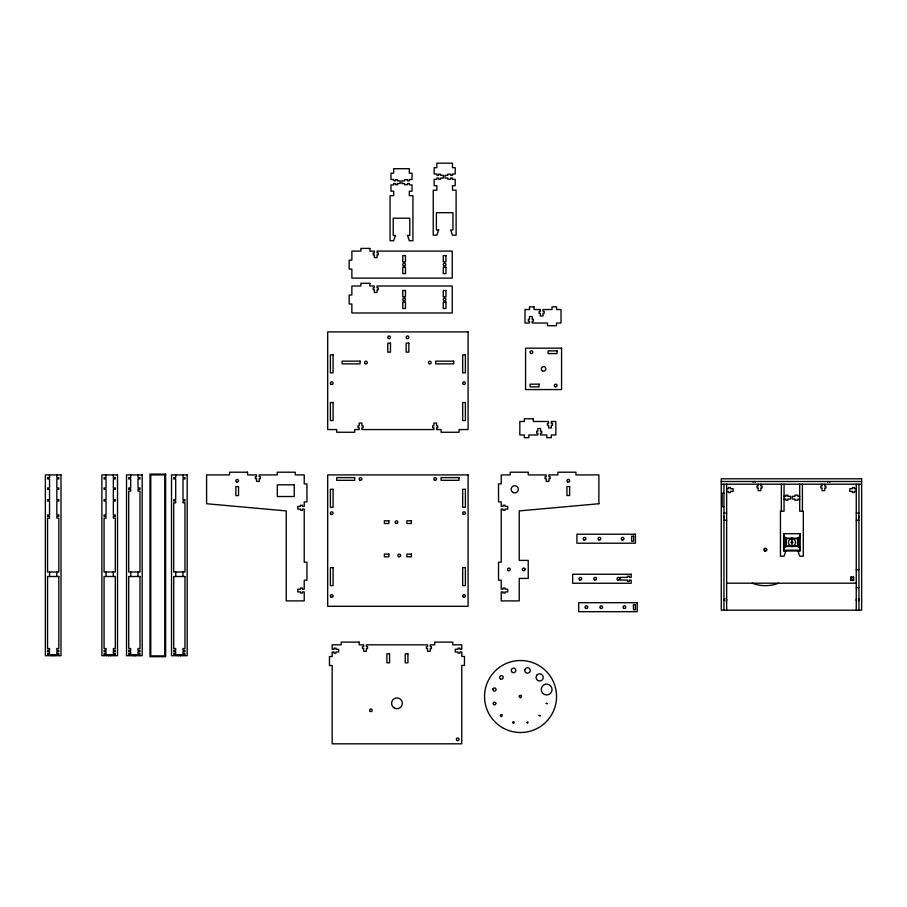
<?xml version="1.0" encoding="UTF-8"?>
<svg xmlns="http://www.w3.org/2000/svg" width="907" height="907" viewBox="0 0 907 907"><rect width="100%" height="100%" fill="white"/><g stroke="black" fill="none" stroke-linecap="round" stroke-linejoin="round"><path stroke-width="1.36" d="M785.859 550.968L784.056 556.195L780.451 556.195L780.451 511.197L784.056 511.197L784.056 484.202M764.204 549.007C765.531 546.864 768.127 550.266 765.723 550.991M791.97 541.218L790.847 542.329L791.97 543.452L793.092 542.329L791.97 541.218L791.97 537.84M721.258 481.492L861.65 481.492M721.258 484.202L861.65 484.202M726.654 488.703L728.457 488.703L728.457 487.524L730.441 487.524L730.441 488.703L733.139 488.703L733.139 491.401L730.441 491.401L730.441 492.569L728.457 492.569L728.457 491.401L726.654 491.401M856.253 488.703L854.451 488.703L854.451 487.524L852.467 487.524L852.467 488.703L849.768 488.703L849.768 491.401L852.467 491.401L852.467 492.478L854.451 492.478L854.451 491.311L856.253 491.311M723.956 493.193L722.153 493.193L722.153 506.696L723.956 506.696M799.713 496.344L797.911 496.344L797.911 495.177L794.94 495.177L794.94 496.344L792.242 496.344L792.242 499.043L794.94 499.043L794.94 500.222L797.911 500.222L797.911 499.043L799.713 499.043M784.056 499.043L785.859 499.043L785.859 500.222L787.832 500.222L787.832 499.043L790.53 499.043L790.53 496.344L787.832 496.344L787.832 495.177L785.859 495.177L785.859 496.344L784.056 496.095M723.956 513.022L726.654 513.022M856.253 513.022L858.952 513.022M723.956 520.199L726.654 520.199M856.253 520.199L858.952 520.199M786.346 538.69L797.593 538.69M786.346 545.98L797.593 545.98M784.861 550.164L798.908 550.164M856.253 569.687L858.952 569.687M850.845 577.34L853.555 577.34M850.845 580.038L853.555 580.038M726.654 583.19L856.253 583.19M856.253 587.691L858.952 587.691M765.032 550.991L764.204 550.356M797.911 550.968L799.713 556.195L803.307 556.195L803.307 511.197L799.713 511.197L799.713 484.202M525.04 569.052L525.085 569.403A1.349 1.349 0 0 1 523.056 570.571A1.349 1.349 0 0 1 523.056 568.236A1.349 1.349 0 0 1 525.085 569.403M858.952 484.202L858.952 610.184M856.253 484.202L856.253 610.184M853.555 576.761L853.555 580.616M850.845 576.761L850.845 580.616M824.758 484.202L824.758 485.993L825.926 485.993L825.926 487.977L824.758 487.977L824.758 490.676L822.048 490.676L822.048 487.977L820.88 487.977L820.88 485.993L822.048 485.993L822.048 484.202M802.412 484.202L802.412 511.197M799.713 533.69L799.713 538.191L784.056 538.191L784.056 533.69M799.713 550.968L799.713 546.479L784.056 546.479L784.056 550.968M798.908 537.114L798.908 547.556M797.593 538.112L797.593 546.547M791.97 543.452L791.97 546.83M786.346 538.112L786.346 546.547M785.043 537.114L785.043 547.556M781.358 484.202L781.358 511.197M760.86 484.202L760.86 485.993L762.027 485.993L762.027 487.977L760.86 487.977L760.86 490.676L758.161 490.676L758.161 487.977L756.982 487.977L756.982 485.993L758.161 485.993L758.161 484.202M726.654 484.202L726.654 610.184M723.956 484.202L723.956 610.184M182.999 474.917L182.999 477.615L184.971 477.615L184.971 478.964L182.999 478.964L182.999 499.655L184.971 499.655L184.971 501.015L182.999 501.015L182.999 502.807L184.971 502.807L184.971 572.011L173.725 572.011L173.725 502.807L175.709 502.807L175.709 501.015L173.725 501.015L173.725 499.655L175.709 499.655L175.709 478.964L173.725 478.964L173.725 477.615L175.709 477.615L175.709 474.917M182.953 572.011L182.953 576.512M180.47 654.809L180.47 655.716M178.225 654.809L178.225 655.716M175.754 572.011L175.754 576.512M138 474.917L138 477.615L139.984 477.615L139.984 478.964L138 478.964L138 487.966L139.984 487.966L139.984 489.315L138 489.315L138 491.106L139.984 491.106L139.984 572.011L128.726 572.011L128.726 491.106L130.71 491.106L130.71 489.315L128.726 489.315L128.726 487.966L130.71 487.966L130.71 478.964L128.726 478.964L128.726 477.615L130.71 477.615L130.71 474.917M137.955 572.011L137.955 576.512M135.472 654.809L135.472 655.716M133.238 654.809L133.238 655.716M130.755 572.011L130.755 576.512M113.341 474.917L113.341 477.615L115.325 477.615L115.325 478.964L113.341 478.964L113.341 487.966L115.325 487.966L115.325 489.315L113.341 489.315L113.341 499.655L115.325 499.655L115.325 501.015L113.341 501.015L113.341 514.961L115.325 514.961L115.325 516.31L113.341 516.31L113.341 518.112L115.325 518.112L115.325 572.011L104.067 572.011L104.067 518.112L106.051 518.112L106.051 516.31L104.067 516.31L104.067 514.961L106.051 514.961L106.051 501.015L104.067 501.015L104.067 499.655L106.051 499.655L106.051 489.315L104.067 489.315L104.067 487.966L106.051 487.966L106.051 478.964L104.067 478.964L104.067 477.615L106.051 477.615L106.051 474.917M113.296 572.011L113.296 576.512M110.813 654.809L110.813 655.716M108.579 654.809L108.579 655.716M106.096 572.011L106.096 576.512M56.824 474.917L56.824 477.615L58.808 477.615L58.808 478.964L56.824 478.964L56.824 487.966L58.808 487.966L58.808 489.315L56.824 489.315L56.824 499.655L58.808 499.655L58.808 501.015L56.824 501.015L56.824 514.961L58.808 514.961L58.808 516.31L56.824 516.31L56.824 518.112L58.808 518.112L58.808 572.011L47.549 572.011L47.549 518.112L49.534 518.112L49.534 516.31L47.549 516.31L47.549 514.961L49.534 514.961L49.534 501.015L47.549 501.015L47.549 499.655L49.534 499.655L49.534 489.315L47.549 489.315L47.549 487.966L49.534 487.966L49.534 478.964L47.549 478.964L47.549 477.615L49.534 477.615L49.534 474.917M56.778 572.011L56.778 576.512M54.295 654.809L54.295 655.716M52.062 654.809L52.062 655.716M49.579 572.011L49.579 576.512M778.523 583.19A35.997 35.997 0 0 1 752.232 583.19M725.985 598.677A1.349 1.349 0 0 1 725.985 601.012M724.137 600.513A1.349 1.349 0 0 1 724.137 599.164M724.137 517.716A1.349 1.349 0 0 1 724.137 516.366M752.935 482.173A1.349 1.349 0 0 1 755.27 482.173M827.638 482.173A1.349 1.349 0 0 1 829.973 482.173M858.555 516.094A1.349 1.349 0 0 1 858.555 517.999M858.555 598.881A1.349 1.349 0 0 1 858.555 600.797M856.65 600.797A1.349 1.349 0 0 1 856.65 598.881M524.904 669.854L524.836 670.556A2.698 2.698 0 0 0 526.287 672.835L526.944 673.073A2.698 2.698 0 0 0 529.926 671.69L530.164 671.033A2.698 2.698 0 0 0 528.123 667.801A2.698 2.698 0 0 0 524.904 669.854M500.369 715.317C501.741 719.614 503.714 712.29 500.369 715.317M519.246 696.168C520.89 701.326 523.248 692.529 519.246 696.168M512.727 722.255C513.373 725.804 515.698 720.192 512.727 722.255M526.91 722.335C527.398 724.999 529.132 720.793 526.91 722.335M539.132 715.408L540.13 715.816L539.132 715.408M546.207 703.333L547.034 703.673L546.207 703.333M395.475 235.469L393.672 240.695L390.067 240.695L390.067 195.697L393.672 195.697L393.672 191.196L390.974 191.196L390.974 184.892L393.672 184.892L393.672 183.543L395.475 183.543L395.475 184.722L397.447 184.722L397.447 183.543L400.146 183.543L400.146 180.844L397.447 180.844L397.447 179.677L395.475 179.677L395.475 180.844L393.672 180.595L393.672 179.495L390.974 179.495L390.974 173.203L393.672 173.203L393.672 168.702L409.329 168.702L409.329 173.203L412.027 173.203L412.027 179.495L409.329 179.495L409.329 180.844L407.526 180.844L407.526 179.677L404.556 179.677L404.556 180.844L401.858 180.844L401.858 183.543L404.556 183.543L404.556 184.722L407.526 184.722L407.526 183.543L409.329 183.543L409.329 184.892L412.027 184.892L412.027 191.196L409.329 191.196L409.329 195.697L412.934 195.697L412.934 240.695L409.329 240.695L407.526 235.469L409.783 235.469L409.783 218.19L393.219 218.19L393.219 235.469L395.475 235.469M438.648 229.959L436.845 235.185L433.24 235.185L433.24 190.187L436.845 190.187L436.845 185.686L434.147 185.686L434.147 179.382L436.845 179.382L436.845 178.033L438.648 178.033L438.648 179.201L440.621 179.201L440.621 178.033L443.319 178.033L443.319 175.334L440.621 175.334L440.621 174.167L438.648 174.167L438.648 175.334L436.845 175.085L436.845 173.985L434.147 173.985L434.147 167.682L436.845 167.682L436.845 163.181L452.502 163.181L452.502 167.682L455.201 167.682L455.201 173.985L452.502 173.985L452.502 175.334L450.7 175.334L450.7 174.167L447.729 174.167L447.729 175.334L445.031 175.334L445.031 178.033L447.729 178.033L447.729 179.201L450.7 179.201L450.7 178.033L452.502 178.033L452.502 179.382L455.201 179.382L455.201 185.686L452.502 185.686L452.502 190.187L456.108 190.187L456.108 235.185L452.502 235.185L450.7 229.959L452.956 229.959L452.956 212.68L436.392 212.68L436.392 229.959L438.648 229.959M493.057 688.821L492.92 689.207A1.576 1.576 0 0 0 494.145 691.077L494.553 691.1A1.576 1.576 0 0 0 495.868 690.238L496.004 689.853A1.576 1.576 0 0 0 495.177 688.13L494.791 687.994A1.576 1.576 0 0 0 493.057 688.821M537.091 674.887L536.525 675.624A3.605 3.605 0 0 0 541.434 680.545L542.182 679.978A3.605 3.605 0 0 0 542.182 674.887A3.605 3.605 0 0 0 537.091 674.887M545.232 684.32L543.928 684.853A5.397 5.397 0 0 0 546.626 694.932L548.021 694.751A5.397 5.397 0 0 0 551.841 688.13A5.397 5.397 0 0 0 545.232 684.32M598.881 503.736L519.235 510.913L519.235 560.401L528.237 560.401L528.237 578.405L519.235 578.405L519.235 600.899L501.231 600.899L501.231 591.908L503.034 591.908L503.034 593.076L505.018 593.076L505.018 591.908L507.716 591.908L507.716 589.21L505.018 589.21L505.018 588.031L503.034 588.031L503.034 589.21L501.231 589.21L501.231 580.208L498.533 580.208L498.533 562.204L501.231 562.204L501.231 509.11L503.034 509.11L503.034 510.278L505.018 510.278L505.018 509.11L507.716 509.11L507.716 506.412L505.018 506.412L505.018 505.244L503.034 505.244L503.034 506.412L501.231 506.412L501.231 501.911L498.533 501.911L498.533 483.907L501.231 483.907L501.231 474.917L510.233 474.917L510.233 472.207L528.237 472.207L528.237 474.917L546.229 474.917L546.229 476.708L545.062 476.708L545.062 478.692L546.229 478.692L546.229 481.39L548.928 481.39L548.928 478.692L550.107 478.692L550.107 476.708L548.928 476.708L548.928 474.917L557.93 474.917L557.93 472.207L575.934 472.207L575.934 474.917L598.881 474.917L598.881 503.736M369.863 248.416L360.873 248.416L360.873 251.114L351.871 251.114L351.871 260.116L349.172 260.116L349.172 269.107L351.871 269.107L351.871 278.109L452.253 278.109L452.253 251.114L377.063 251.114L377.063 252.917L378.242 252.917L378.242 254.89L377.063 254.89L377.063 257.588L374.364 257.588L374.364 254.89L373.196 254.89L373.196 252.917L374.364 252.917L374.364 251.114L369.863 251.114L369.863 248.416M405.463 255.615L402.765 255.615L402.765 261.908L405.463 261.908L405.463 255.615M445.961 255.615L443.262 255.615L443.262 261.908L445.961 261.908L445.961 255.615M405.463 267.316L402.765 267.316L402.765 273.608L405.463 273.608L405.463 267.316M445.961 267.316L443.262 267.316L443.262 273.608L445.961 273.608L445.961 267.316M369.863 283.301L360.873 283.301L360.873 286L351.871 286L351.871 295.002L349.172 295.002L349.172 304.004L351.871 304.004L351.871 312.994L452.253 312.994L452.253 286L377.063 286L377.063 287.802L378.242 287.802L378.242 289.786L377.063 289.786L377.063 292.485L374.364 292.485L374.364 289.786L373.196 289.786L373.196 287.802L374.364 287.802L374.364 286L369.863 286L369.863 283.301M405.463 290.501L402.765 290.501L402.765 296.804L405.463 296.804L405.463 290.501M445.961 290.501L443.262 290.501L443.262 296.804L445.961 296.804L445.961 290.501M405.463 302.201L402.765 302.201L402.765 308.505L405.463 308.505L405.463 302.201M445.961 302.201L443.262 302.201L443.262 308.505L445.961 308.505L445.961 302.201M534.008 306.838L529.507 306.838L529.507 309.536L525.006 309.536L525.006 323.028L529.507 323.028L529.507 321.237L528.339 321.237L528.339 319.253L529.507 319.253L529.507 316.554L532.216 316.554L532.216 319.253L533.384 319.253L533.384 321.237L532.216 321.237L532.216 323.028L547.511 323.028L547.511 325.726L556.513 325.726L556.513 323.028L561.014 323.028L561.014 309.536L556.513 309.536L556.513 306.838L552.012 306.838L552.012 309.536L543.01 309.536L543.01 311.328L544.177 311.328L544.177 313.312L543.01 313.312L543.01 316.01L540.311 316.01L540.311 313.312L539.143 313.312L539.143 311.328L540.311 311.328L540.311 309.536L534.008 309.536L534.008 306.838M468.08 331.905L327.688 331.905L327.688 429.555L336.69 429.555L336.69 432.254L354.682 432.254L354.682 429.555L359.183 429.555L359.183 427.753L358.016 427.753L358.016 425.768L359.183 425.768L359.183 423.07L361.882 423.07L361.882 425.768L363.061 425.768L363.061 427.753L361.882 427.753L361.882 429.555L433.886 429.555L433.886 427.753L432.707 427.753L432.707 425.768L433.886 425.768L433.886 423.07L436.584 423.07L436.584 425.768L437.752 425.768L437.752 427.753L436.584 427.753L436.584 429.555L441.085 429.555L441.085 432.254L459.078 432.254L459.078 429.555L468.08 429.555L468.08 331.905M390.486 343.152L387.788 343.152L387.788 352.154L390.486 352.154L390.486 343.152M408.842 343.152L406.143 343.152L406.143 352.154L408.842 352.154L408.842 343.152M561.569 348.175L525.572 348.175L525.572 389.568L561.569 389.568L561.569 348.175M557.068 350.873L548.077 350.873L548.077 353.571L557.068 353.571L557.068 350.873M333.084 354.852L330.386 354.852L330.386 372.856L333.084 372.856L333.084 354.852M465.382 354.852L462.683 354.852L462.683 372.856L465.382 372.856L465.382 354.852M360.09 361.156L342.086 361.156L342.086 363.854L360.09 363.854L360.09 361.156M453.681 361.156L435.677 361.156L435.677 363.854L453.681 363.854L453.681 361.156M539.075 384.171L530.073 384.171L530.073 386.87L539.075 386.87L539.075 384.171M333.084 402.549L330.386 402.549L330.386 420.553L333.084 420.553L333.084 402.549M465.382 402.549L462.683 402.549L462.683 420.553L465.382 420.553L465.382 402.549M533.327 418.773L524.337 418.773L524.337 421.483L519.836 421.483L519.836 434.975L524.337 434.975L524.337 437.673L528.838 437.673L528.838 434.975L537.828 434.975L537.828 433.172L536.661 433.172L536.661 431.199L537.828 431.199L537.828 428.501L540.538 428.501L540.538 431.199L541.706 431.199L541.706 433.172L540.538 433.172L540.538 434.975L546.83 434.975L546.83 437.673L551.331 437.673L551.331 434.975L555.832 434.975L555.832 421.483L551.331 421.483L551.331 423.274L552.499 423.274L552.499 425.258L551.331 425.258L551.331 427.957L548.633 427.957L548.633 425.258L547.465 425.258L547.465 423.274L548.633 423.274L548.633 421.483L533.327 421.483L533.327 418.773M247.543 472.207L229.539 472.207L229.539 474.917L206.592 474.917L206.592 503.736L286.238 510.913L286.238 600.899L304.23 600.899L304.23 591.908L302.439 591.908L302.439 593.076L300.455 593.076L300.455 591.908L297.757 591.908L297.757 589.21L300.455 589.21L300.455 588.031L302.439 588.031L302.439 589.21L304.23 589.21L304.23 580.208L306.94 580.208L306.94 562.204L304.23 562.204L304.23 509.11L302.439 509.11L302.439 510.278L300.455 510.278L300.455 509.11L297.757 509.11L297.757 506.412L300.455 506.412L300.455 505.244L302.439 505.244L302.439 506.412L304.23 506.412L304.23 501.911L306.94 501.911L306.94 483.907L304.23 483.907L304.23 474.917L295.24 474.917L295.24 472.207L277.236 472.207L277.236 474.917L259.232 474.917L259.232 476.708L260.411 476.708L260.411 478.692L259.232 478.692L259.232 481.39L256.534 481.39L256.534 478.692L255.366 478.692L255.366 476.708L256.534 476.708L256.534 474.917L247.543 474.917L247.543 472.207M165.63 474.1L149.972 474.1L149.972 656.702L165.63 656.702L165.63 474.1M61.007 474.917L45.35 474.917L45.35 655.716L61.007 655.716L61.007 474.917M117.525 474.917L101.867 474.917L101.867 655.716L117.525 655.716L117.525 474.917M142.184 474.917L126.526 474.917L126.526 655.716L142.184 655.716L142.184 474.917M164.813 474.917L150.777 474.917L150.777 655.886L164.813 655.886L164.813 474.917M187.182 474.917L171.525 474.917L171.525 655.716L187.182 655.716L187.182 474.917M468.08 474.917L327.688 474.917L327.688 606.307L468.08 606.307L468.08 474.917M354.682 477.615L336.69 477.615L336.69 480.313L354.682 480.313L354.682 477.615M459.078 477.615L441.085 477.615L441.085 480.313L459.078 480.313L459.078 477.615M861.65 478.794L721.258 478.794L721.258 610.184L861.65 610.184L861.65 478.794M294.242 484.814L277.327 484.814L277.327 496.514L294.242 496.514L294.242 484.814M238.541 486.617L235.843 486.617L235.843 495.607L238.541 495.607L238.541 486.617M569.63 486.526L566.932 486.526L566.932 495.517L569.63 495.517L569.63 486.526M333.084 489.315L330.386 489.315L330.386 507.308L333.084 507.308L333.084 489.315M465.382 489.315L462.683 489.315L462.683 507.308L465.382 507.308L465.382 489.315M388.888 520.811L384.387 520.811L384.387 523.509L388.888 523.509L388.888 520.811M411.381 520.811L406.88 520.811L406.88 523.509L411.381 523.509L411.381 520.811M800.167 533.69L783.603 533.69L783.603 550.968L800.167 550.968L800.167 533.69M635.41 534.212L576.92 534.212L576.92 543.214L635.41 543.214L635.41 534.212M633.608 536.196L631.635 536.196L631.635 541.241L633.608 541.241L633.608 536.196M388.888 554.109L384.387 554.109L384.387 556.807L388.888 556.807L388.888 554.109M411.381 554.109L406.88 554.109L406.88 556.807L411.381 556.807L411.381 554.109M333.084 567.601L330.386 567.601L330.386 585.605L333.084 585.605L333.084 567.601M465.382 567.601L462.683 567.601L462.683 585.605L465.382 585.605L465.382 567.601M631.17 574.244L572.668 574.244L572.668 583.246L631.17 583.246L631.17 580.095L629.367 580.095L629.367 581.274L627.383 581.274L627.383 580.095L620.184 580.095L620.184 577.396L627.383 577.396L627.383 576.228L629.367 576.228L629.367 577.396L631.17 577.396L631.17 574.244M58.808 576.512L47.549 576.512L47.549 648.516L49.534 648.516L49.534 650.308L47.549 650.308L47.549 651.657L49.534 651.657L49.534 653.459L47.549 653.459L47.549 654.809L58.808 654.809L58.808 653.459L56.824 653.459L56.824 651.657L58.808 651.657L58.808 650.308L56.824 650.308L56.824 648.516L58.808 648.516L58.808 576.512M115.325 576.512L104.067 576.512L104.067 648.516L106.051 648.516L106.051 650.308L104.067 650.308L104.067 651.657L106.051 651.657L106.051 653.459L104.067 653.459L104.067 654.809L115.325 654.809L115.325 653.459L113.341 653.459L113.341 651.657L115.325 651.657L115.325 650.308L113.341 650.308L113.341 648.516L115.325 648.516L115.325 576.512M139.984 576.512L128.726 576.512L128.726 648.516L130.71 648.516L130.71 650.308L128.726 650.308L128.726 651.657L130.71 651.657L130.71 653.459L128.726 653.459L128.726 654.809L139.984 654.809L139.984 653.459L138 653.459L138 651.657L139.984 651.657L139.984 650.308L138 650.308L138 648.516L139.984 648.516L139.984 576.512M184.971 576.512L173.725 576.512L173.725 648.516L175.709 648.516L175.709 650.308L173.725 650.308L173.725 651.657L175.709 651.657L175.709 653.459L173.725 653.459L173.725 654.809L184.971 654.809L184.971 653.459L182.999 653.459L182.999 651.657L184.971 651.657L184.971 650.308L182.999 650.308L182.999 648.516L184.971 648.516L184.971 576.512M637.213 602.702L578.711 602.702L578.711 611.692L637.213 611.692L637.213 602.702M635.41 604.674L633.437 604.674L633.437 609.719L635.41 609.719L635.41 604.674M359.172 642.122L341.168 642.122L341.168 644.82L332.166 644.82L332.166 649.321L333.969 649.321L333.969 648.154L335.953 648.154L335.953 649.321L338.651 649.321L338.651 652.02L335.953 652.02L335.953 653.187L333.969 653.187L333.969 652.02L332.166 652.02L332.166 656.521L329.468 656.521L329.468 665.523L332.166 665.523L332.166 743.819L461.765 743.819L461.765 665.432L464.463 665.432L464.463 656.43L461.765 656.43L461.765 651.929L459.962 651.929L459.962 653.097L457.978 653.097L457.978 652.02L455.28 652.02L455.28 649.321L457.978 649.321L457.978 648.154L459.962 648.154L459.962 649.321L461.765 649.321L461.765 644.82L452.763 644.82L452.763 642.122L434.759 642.122L434.759 644.82L430.269 644.82L430.269 646.623L431.437 646.623L431.437 648.596L430.269 648.596L430.269 651.305L427.56 651.305L427.56 648.596L426.392 648.596L426.392 646.623L427.56 646.623L427.56 644.82L366.371 644.82L366.371 646.623L367.539 646.623L367.539 648.596L366.371 648.596L366.371 651.305L363.673 651.305L363.673 648.596L362.494 648.596L362.494 646.623L363.673 646.623L363.673 644.82L359.172 644.82L359.172 642.122M389.568 653.822L386.87 653.822L386.87 662.824L389.568 662.824L389.568 653.822M407.923 653.822L405.225 653.822L405.225 662.824L407.923 662.824L407.923 653.822M500.551 678.992L500.188 678.697A1.803 1.803 0 0 1 500.188 676.157A1.803 1.803 0 0 1 502.727 676.157L503.011 676.531A1.803 1.803 0 0 1 500.551 678.992M511.605 671.565L511.389 671.021A2.245 2.245 0 0 1 512.977 668.266A2.245 2.245 0 0 1 515.732 669.854L515.811 670.443A2.245 2.245 0 0 1 511.605 671.565M495.8 703.333L495.71 702.993A1.349 1.349 0 0 0 493.476 702.596A1.349 1.349 0 0 0 494.066 704.796A1.349 1.349 0 0 0 495.8 703.333M443.931 265.785A1.349 1.349 0 0 0 445.961 264.606A1.349 1.349 0 0 0 443.931 263.438A1.349 1.349 0 0 0 443.931 265.785M403.434 265.785A1.349 1.349 0 0 0 405.463 264.606A1.349 1.349 0 0 0 403.434 263.438A1.349 1.349 0 0 0 403.434 265.785M443.931 300.671A1.349 1.349 0 0 0 445.961 299.503A1.349 1.349 0 0 0 443.931 298.335A1.349 1.349 0 0 0 443.931 300.671M403.434 300.671A1.349 1.349 0 0 0 405.463 299.503A1.349 1.349 0 0 0 403.434 298.335A1.349 1.349 0 0 0 403.434 300.671M789.43 544.88A3.605 3.605 0 0 0 795.45 543.27A3.605 3.605 0 0 0 791.04 538.86A3.605 3.605 0 0 0 789.43 544.88M617.712 579.913A1.349 1.349 0 0 0 619.742 578.745A1.349 1.349 0 0 0 617.712 577.578A1.349 1.349 0 0 0 617.712 579.913M594.493 579.913A1.349 1.349 0 0 0 596.523 578.745A1.349 1.349 0 0 0 594.493 577.578A1.349 1.349 0 0 0 594.493 579.913M579.641 579.913A1.349 1.349 0 0 0 581.67 578.745A1.349 1.349 0 0 0 579.641 577.578A1.349 1.349 0 0 0 579.641 579.913M623.755 608.37A1.349 1.349 0 0 0 625.785 607.191A1.349 1.349 0 0 0 623.755 606.023A1.349 1.349 0 0 0 623.755 608.37M600.536 608.37A1.349 1.349 0 0 0 602.565 607.191A1.349 1.349 0 0 0 600.536 606.023A1.349 1.349 0 0 0 600.536 608.37M585.695 608.37A1.349 1.349 0 0 0 587.713 607.191A1.349 1.349 0 0 0 585.695 606.023A1.349 1.349 0 0 0 585.695 608.37M621.964 539.88A1.349 1.349 0 0 0 623.982 538.713A1.349 1.349 0 0 0 621.964 537.545A1.349 1.349 0 0 0 621.964 539.88M598.745 539.88A1.349 1.349 0 0 0 600.763 538.713A1.349 1.349 0 0 0 598.745 537.545A1.349 1.349 0 0 0 598.745 539.88M583.893 539.88A1.349 1.349 0 0 0 585.911 538.713A1.349 1.349 0 0 0 583.893 537.545A1.349 1.349 0 0 0 583.893 539.88M542.443 370.816A2.245 2.245 0 0 0 545.821 368.866A2.245 2.245 0 0 0 542.443 366.916A2.245 2.245 0 0 0 542.443 370.816M555.05 386.688A1.349 1.349 0 0 0 557.068 385.52A1.349 1.349 0 0 0 555.05 384.353A1.349 1.349 0 0 0 555.05 386.688M530.754 353.39A1.349 1.349 0 0 0 532.772 352.222A1.349 1.349 0 0 0 530.754 351.054A1.349 1.349 0 0 0 530.754 353.39M502.546 727.697A35.997 35.997 0 0 0 556.547 696.519A35.997 35.997 0 0 0 502.546 665.341A35.997 35.997 0 0 0 502.546 727.697M463.352 384.375A1.349 1.349 0 0 0 465.382 383.208A1.349 1.349 0 0 0 463.352 382.028A1.349 1.349 0 0 0 463.352 384.375M331.066 384.375A1.349 1.349 0 0 0 333.084 383.208A1.349 1.349 0 0 0 331.066 382.028A1.349 1.349 0 0 0 331.066 384.375M429.158 363.673A1.349 1.349 0 0 0 431.176 362.505A1.349 1.349 0 0 0 429.158 361.337A1.349 1.349 0 0 0 429.158 363.673M365.26 363.673A1.349 1.349 0 0 0 367.29 362.505A1.349 1.349 0 0 0 365.26 361.337A1.349 1.349 0 0 0 365.26 363.673M388.457 338.47A1.349 1.349 0 0 0 390.486 337.302A1.349 1.349 0 0 0 388.457 336.134A1.349 1.349 0 0 0 388.457 338.47M406.812 338.47A1.349 1.349 0 0 0 408.842 337.302A1.349 1.349 0 0 0 406.812 336.134A1.349 1.349 0 0 0 406.812 338.47M394.262 707.993A5.397 5.397 0 0 0 402.368 703.322A5.397 5.397 0 0 0 394.262 698.639A5.397 5.397 0 0 0 394.262 707.993M370.237 711.428A1.304 1.304 0 0 0 372.187 710.306A1.304 1.304 0 0 0 370.237 709.172A1.304 1.304 0 0 0 370.237 711.428M457.037 740.486A1.349 1.349 0 0 0 459.067 739.318A1.349 1.349 0 0 0 457.037 738.151A1.349 1.349 0 0 0 457.037 740.486M236.512 481.934A1.349 1.349 0 0 0 238.541 480.767A1.349 1.349 0 0 0 236.512 479.588A1.349 1.349 0 0 0 236.512 481.934M331.066 597.123A1.349 1.349 0 0 0 333.084 595.956A1.349 1.349 0 0 0 331.066 594.788A1.349 1.349 0 0 0 331.066 597.123M331.066 514.326A1.349 1.349 0 0 0 333.084 513.158A1.349 1.349 0 0 0 331.066 511.99A1.349 1.349 0 0 0 331.066 514.326M359.864 480.132A1.349 1.349 0 0 0 361.882 478.964A1.349 1.349 0 0 0 359.864 477.796A1.349 1.349 0 0 0 359.864 480.132M434.555 480.132A1.349 1.349 0 0 0 436.584 478.964A1.349 1.349 0 0 0 434.555 477.796A1.349 1.349 0 0 0 434.555 480.132M463.352 514.326A1.349 1.349 0 0 0 465.382 513.158A1.349 1.349 0 0 0 463.352 511.99A1.349 1.349 0 0 0 463.352 514.326M463.352 597.123A1.349 1.349 0 0 0 465.382 595.956A1.349 1.349 0 0 0 463.352 594.788A1.349 1.349 0 0 0 463.352 597.123M398.558 556.626A1.349 1.349 0 0 0 400.588 555.458A1.349 1.349 0 0 0 398.558 554.29A1.349 1.349 0 0 0 398.558 556.626M395.86 523.328A1.349 1.349 0 0 0 397.878 522.16A1.349 1.349 0 0 0 395.86 520.992A1.349 1.349 0 0 0 395.86 523.328M508.215 570.571A1.349 1.349 0 0 0 510.233 569.403A1.349 1.349 0 0 0 508.215 568.236A1.349 1.349 0 0 0 508.215 570.571M567.612 481.934A1.349 1.349 0 0 0 569.63 480.767A1.349 1.349 0 0 0 567.612 479.588A1.349 1.349 0 0 0 567.612 481.934M512.931 492.433A3.605 3.605 0 0 0 518.339 489.315A3.605 3.605 0 0 0 512.931 486.197A3.605 3.605 0 0 0 512.931 492.433M764.726 550.81A1.304 1.304 0 0 0 766.676 549.676A1.304 1.304 0 0 0 764.726 548.554A1.304 1.304 0 0 0 764.726 550.81M851.526 579.856A1.349 1.349 0 0 0 853.555 578.689A1.349 1.349 0 0 0 851.526 577.521A1.349 1.349 0 0 0 851.526 579.856"/></g></svg>
